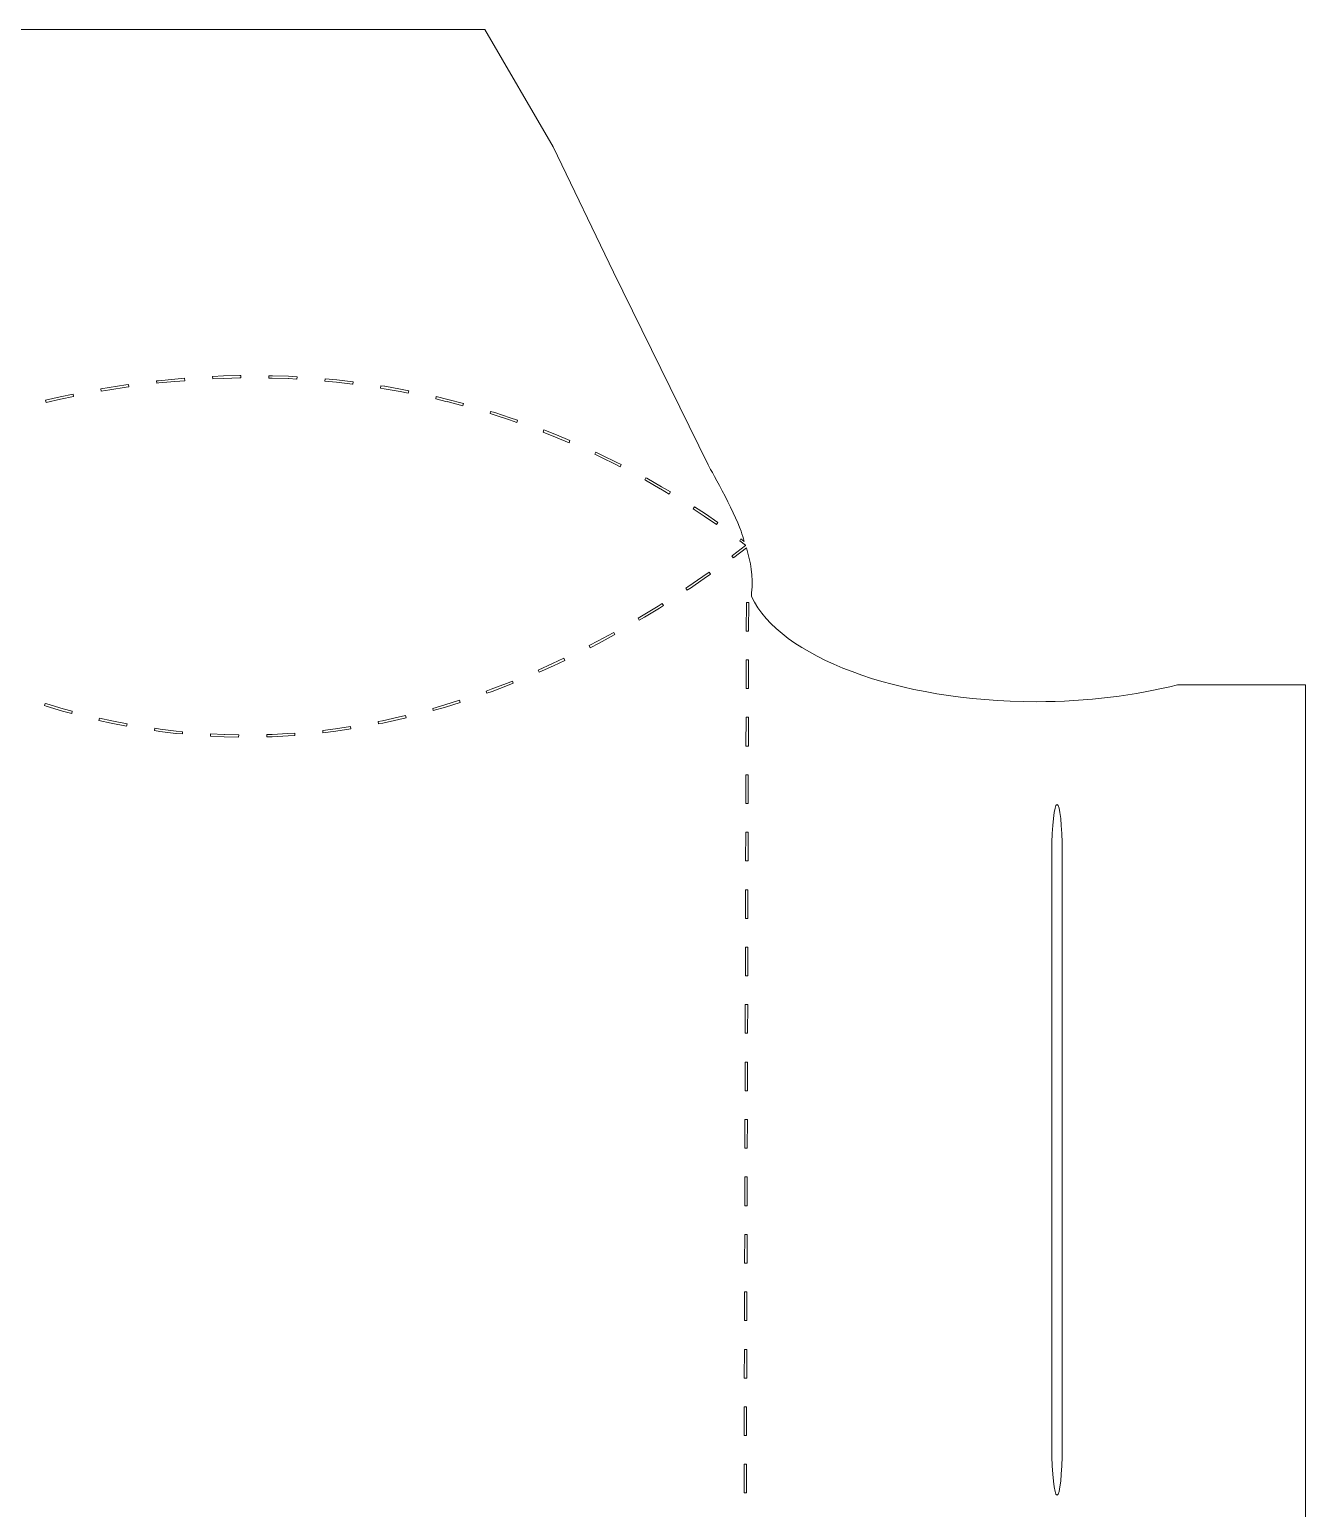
# Model space of a CAD drawing. Header units: centimetres. Extents: x -13.8 to 13.9, y -12.5 to 13.5.
# Drawn here: x -0.25 to 13.85, y -2.81 to 13.54 of the extents above; entities that cross this region are included whole.
import ezdxf

# ---------------------------------------------------------------- set-up
doc = ezdxf.new("R2010")
doc.units = ezdxf.units.CM
doc.header["$MEASUREMENT"] = 0
doc.layers.add('Layer 1', color=7, linetype='Continuous')

msp = doc.modelspace()

# ---------------------------------------------------------------- linework, layer by layer
at = {"layer": 'Layer 1', "color": 22, "lineweight": 18}
for points, knots in [([(-0.39191, 13.53923), (-0.39191, 13.53923), (-1.38576, 12.03771), (-1.38576, 12.03771), (-1.38576, 12.03771), (-1.38576, 12.03771), (-2.20679, 10.56266), (-2.20679, 10.56266), (-2.20679, 10.56266), (-2.20679, 10.30402), (-3.17457, 8.8097), (-3.41147, 8.19878), (-3.41147, 8.19878), (-3.44324, 8.14973), (-3.47562, 8.09861), (-3.5049, 8.04581), (-3.5049, 8.04581), (-3.5049, 8.04581), (-3.34615, 8.13676), (-3.34615, 8.13676), (-3.34615, 8.13676), (-3.34615, 8.13676), (-3.25355, 8.18885), (-3.25355, 8.18885), (-3.25355, 8.18885), (-3.25355, 8.18885), (-3.24115, 8.1657), (-3.24115, 8.1657), (-3.24115, 8.1657), (-3.24115, 8.1657), (-3.33375, 8.11444), (-3.33375, 8.11444), (-3.33375, 8.11444), (-3.33375, 8.11444), (-3.51152, 8.01191), (-3.51152, 8.01191), (-3.51152, 8.01191), (-3.51152, 8.01191), (-3.5173, 8.02266), (-3.5173, 8.02266), (-3.5173, 8.02266), (-3.56171, 7.93923), (-3.59771, 7.85179), (-3.61239, 7.76139), (-3.61239, 7.76139), (-3.61283, 7.67414), (-3.61239, 7.56708), (-3.61239, 7.56708), (-3.61239, 7.56708), (-4.0766, 6.9331), (-5.69982, 6.4641), (-7.63075, 6.4641), (-7.63075, 6.4641), (-8.04973, 6.4641), (-8.45418, 6.48677), (-8.83543, 6.52777), (-8.83543, 6.52777), (-8.83543, 6.52777), (-11.17617, 6.52777), (-11.17617, 6.52777), (-11.17617, 6.52777), (-11.17617, 6.52777), (-11.17617, 6.53107), (-11.17617, 6.53107), (-11.17617, 6.53107), (-11.17617, 6.53632), (-11.18067, 6.54017), (-11.18609, 6.54017), (-11.18609, 6.54017), (-11.18609, 6.54017), (-12.20473, 6.54017), (-12.20473, 6.54017), (-12.20473, 6.54017), (-12.20473, 6.54017), (-12.20473, 4.91794), (-12.20473, 4.91794), (-12.20473, 4.91794), (-12.27671, 4.95157), (-12.35813, 4.97086), (-12.44368, 4.97086), (-12.44368, 4.97086), (-12.44368, 4.97086), (-13.25314, 4.97086), (-13.25314, 4.97086), (-13.25314, 4.97086), (-13.55624, 4.97086), (-13.8005, 4.73442), (-13.8005, 4.44087), (-13.8005, 4.44087), (-13.8005, 4.44087), (-13.8005, -2.12328), (-13.8005, -2.12328), (-13.8005, -2.12328), (-13.8005, -2.41684), (-13.55624, -2.65327), (-13.25314, -2.65327), (-13.25314, -2.65327), (-13.25314, -2.65327), (-12.44368, -2.65327), (-12.44368, -2.65327), (-12.44368, -2.65327), (-12.35813, -2.65328), (-12.27671, -2.63399), (-12.20473, -2.60036), (-12.20473, -2.60036), (-12.20473, -2.60036), (-12.20473, -4.42268), (-12.20473, -4.42268), (-12.20473, -4.42268), (-12.20473, -4.42268), (-11.47051, -4.42268), (-11.47051, -4.42268), (-11.47051, -4.42268), (-11.47051, -4.42268), (-11.47051, -4.43839), (-11.47051, -4.43839), (-11.47051, -4.43839), (-11.47051, -4.43839), (-9.88963, -4.43839), (-9.88963, -4.43839), (-9.88963, -4.43839), (-9.2735, -4.30931), (-8.55492, -4.23499), (-7.78785, -4.23499), (-7.78785, -4.23499), (-5.49553, -4.23498), (-3.63554, -4.89652), (-3.63554, -5.71004), (-3.63554, -5.71004), (-3.63554, -5.71004), (-3.58676, -6.08128), (-3.58676, -6.08128), (-3.58676, -6.08128), (-3.58676, -6.08128), (-3.58014, -6.06971), (-3.58014, -6.06971), (-3.58014, -6.06971), (-3.58014, -6.06971), (-3.4032, -6.17637), (-3.4032, -6.17637), (-3.4032, -6.17637), (-3.4032, -6.17637), (-3.3106, -6.23094), (-3.3106, -6.23094), (-3.3106, -6.23094), (-3.3106, -6.23094), (-3.32383, -6.25326), (-3.32383, -6.25326), (-3.32383, -6.25326), (-3.32383, -6.25326), (-3.41643, -6.19869), (-3.41643, -6.19869), (-3.41643, -6.19869), (-3.41643, -6.19869), (-3.5851, -6.09699), (-3.5851, -6.09699), (-3.5851, -6.09699), (-3.5851, -6.09699), (-3.55451, -6.32933), (-3.55451, -6.32933), (-3.55451, -6.32933), (-3.52232, -6.449), (-3.46148, -6.5663), (-3.37509, -6.67908), (-3.37509, -6.67908), (-3.37509, -6.67908), (-2.81285, -7.85564), (-2.81285, -7.85564), (-2.81285, -7.85564), (-2.50634, -8.45855), (-2.20679, -9.04304), (-2.20679, -9.20254), (-2.20679, -9.20254), (-2.20679, -9.20254), (-1.38576, -10.83717), (-1.38576, -10.83717), (-1.38576, -10.83717), (-1.38576, -10.83717), (-0.39191, -12.50404), (-0.39191, -12.50404), (-0.39191, -12.50404), (-0.39191, -12.50404), (4.77904, -12.50404), (4.77904, -12.50404), (4.77904, -12.50404), (4.77904, -12.50404), (5.53558, -11.06537), (5.53558, -11.06537), (5.53558, -11.06537), (5.53558, -11.06537), (6.20117, -9.52913), (6.20117, -9.52913), (6.20117, -9.52913), (6.20117, -9.52913), (7.4381, -6.74191), (7.4381, -6.74191), (7.4381, -6.74191), (7.57359, -6.58098), (7.68726, -6.41743), (7.74237, -6.22432), (7.74237, -6.22432), (7.74237, -6.22432), (7.66713, -6.27559), (7.66713, -6.27559), (7.66713, -6.27559), (7.66713, -6.27559), (7.65307, -6.25409), (7.65307, -6.25409), (7.65307, -6.25409), (7.65307, -6.25409), (7.72335, -6.20613), (7.72335, -6.20613), (7.72335, -6.20613), (7.72335, -6.20613), (7.57618, -6.09038), (7.57618, -6.09038), (7.57618, -6.09038), (7.57618, -6.09038), (7.57039, -6.08707), (7.57039, -6.08707), (7.57039, -6.08707), (7.57039, -6.08707), (7.58693, -6.06557), (7.58693, -6.06557), (7.58693, -6.06557), (7.58693, -6.06557), (7.59189, -6.06971), (7.59189, -6.06971), (7.59189, -6.06971), (7.59189, -6.06971), (7.75064, -6.19456), (7.75064, -6.19456), (7.75064, -6.19456), (7.76115, -6.15242), (7.7693, -6.10921), (7.77379, -6.06392), (7.77379, -6.06392), (7.77379, -5.25025), (9.2172, -4.59052), (10.99509, -4.59052), (10.99509, -4.59052), (11.33374, -4.59052), (11.65927, -4.6139), (11.96578, -4.65832), (11.96578, -4.65832), (11.96578, -4.65832), (13.85176, -4.65832), (13.85176, -4.65832), (13.85176, -4.65832), (13.85176, -4.65832), (13.85176, 6.29791), (13.85176, 6.29791), (13.85176, 6.29791), (13.85176, 6.29791), (12.43872, 6.29791), (12.43872, 6.29791), (12.43872, 6.29791), (11.97536, 6.17965), (11.4426, 6.11105), (10.87438, 6.11105), (10.87438, 6.11105), (9.33216, 6.11105), (8.04244, 6.60907), (7.72749, 7.27191), (7.72749, 7.27191), (7.72749, 7.27191), (7.72749, 7.31242), (7.72749, 7.31242), (7.72749, 7.31242), (7.75154, 7.50055), (7.71839, 7.65754), (7.67209, 7.81017), (7.67209, 7.81017), (7.67209, 7.81017), (7.53236, 7.70599), (7.53236, 7.70599), (7.53236, 7.70599), (7.53236, 7.70599), (7.5274, 7.70186), (7.5274, 7.70186), (7.5274, 7.70186), (7.5274, 7.70186), (7.51169, 7.72418), (7.51169, 7.72418), (7.51169, 7.72418), (7.51169, 7.72418), (7.51747, 7.72666), (7.51747, 7.72666), (7.51747, 7.72666), (7.51747, 7.72666), (7.66382, 7.83663), (7.66382, 7.83663), (7.66382, 7.83663), (7.66341, 7.83795), (7.66341, 7.83944), (7.66299, 7.84076), (7.66299, 7.84076), (7.66299, 7.84076), (7.59768, 7.88872), (7.59768, 7.88872), (7.59768, 7.88872), (7.59768, 7.88872), (7.61173, 7.90939), (7.61173, 7.90939), (7.61173, 7.90939), (7.61173, 7.90939), (7.64894, 7.8821), (7.64894, 7.8821), (7.64894, 7.8821), (7.6368, 7.91945), (7.62481, 7.95683), (7.61256, 7.99455), (7.61256, 7.99455), (7.54265, 8.20988), (7.24876, 8.72794), (7.24876, 8.72794), (7.24876, 8.72794), (7.24876, 8.72794), (6.20117, 10.85784), (6.20117, 10.85784), (6.20117, 10.85784), (6.20117, 10.85784), (5.53558, 12.24359), (5.53558, 12.24359), (5.53558, 12.24359), (5.53558, 12.24359), (4.77904, 13.53923), (4.77904, 13.53923), (4.77904, 13.53923), (4.77904, 13.53923), (-0.39191, 13.53923), (-0.39191, 13.53923)], [0, 0, 0, 0, 0.01190476, 0.01190476, 0.01190476, 0.01190476, 0.02380952, 0.02380952, 0.02380952, 0.02380952, 0.03571429, 0.03571429, 0.03571429, 0.03571429, 0.04761905, 0.04761905, 0.04761905, 0.04761905, 0.05952381, 0.05952381, 0.05952381, 0.05952381, 0.07142857, 0.07142857, 0.07142857, 0.07142857, 0.08333333, 0.08333333, 0.08333333, 0.08333333, 0.0952381, 0.0952381, 0.0952381, 0.0952381, 0.10714286, 0.10714286, 0.10714286, 0.10714286, 0.11904762, 0.11904762, 0.11904762, 0.11904762, 0.13095238, 0.13095238, 0.13095238, 0.13095238, 0.14285714, 0.14285714, 0.14285714, 0.14285714, 0.1547619, 0.1547619, 0.1547619, 0.1547619, 0.16666667, 0.16666667, 0.16666667, 0.16666667, 0.17857143, 0.17857143, 0.17857143, 0.17857143, 0.19047619, 0.19047619, 0.19047619, 0.19047619, 0.20238095, 0.20238095, 0.20238095, 0.20238095, 0.21428571, 0.21428571, 0.21428571, 0.21428571, 0.22619048, 0.22619048, 0.22619048, 0.22619048, 0.23809524, 0.23809524, 0.23809524, 0.23809524, 0.25, 0.25, 0.25, 0.25, 0.26190476, 0.26190476, 0.26190476, 0.26190476, 0.27380952, 0.27380952, 0.27380952, 0.27380952, 0.28571429, 0.28571429, 0.28571429, 0.28571429, 0.29761905, 0.29761905, 0.29761905, 0.29761905, 0.30952381, 0.30952381, 0.30952381, 0.30952381, 0.32142857, 0.32142857, 0.32142857, 0.32142857, 0.33333333, 0.33333333, 0.33333333, 0.33333333, 0.3452381, 0.3452381, 0.3452381, 0.3452381, 0.35714286, 0.35714286, 0.35714286, 0.35714286, 0.36904762, 0.36904762, 0.36904762, 0.36904762, 0.38095238, 0.38095238, 0.38095238, 0.38095238, 0.39285714, 0.39285714, 0.39285714, 0.39285714, 0.4047619, 0.4047619, 0.4047619, 0.4047619, 0.41666667, 0.41666667, 0.41666667, 0.41666667, 0.42857143, 0.42857143, 0.42857143, 0.42857143, 0.44047619, 0.44047619, 0.44047619, 0.44047619, 0.45238095, 0.45238095, 0.45238095, 0.45238095, 0.46428571, 0.46428571, 0.46428571, 0.46428571, 0.47619048, 0.47619048, 0.47619048, 0.47619048, 0.48809524, 0.48809524, 0.48809524, 0.48809524, 0.5, 0.5, 0.5, 0.5, 0.51190476, 0.51190476, 0.51190476, 0.51190476, 0.52380952, 0.52380952, 0.52380952, 0.52380952, 0.53571429, 0.53571429, 0.53571429, 0.53571429, 0.54761905, 0.54761905, 0.54761905, 0.54761905, 0.55952381, 0.55952381, 0.55952381, 0.55952381, 0.57142857, 0.57142857, 0.57142857, 0.57142857, 0.58333333, 0.58333333, 0.58333333, 0.58333333, 0.5952381, 0.5952381, 0.5952381, 0.5952381, 0.60714286, 0.60714286, 0.60714286, 0.60714286, 0.61904762, 0.61904762, 0.61904762, 0.61904762, 0.63095238, 0.63095238, 0.63095238, 0.63095238, 0.64285714, 0.64285714, 0.64285714, 0.64285714, 0.6547619, 0.6547619, 0.6547619, 0.6547619, 0.66666667, 0.66666667, 0.66666667, 0.66666667, 0.67857143, 0.67857143, 0.67857143, 0.67857143, 0.69047619, 0.69047619, 0.69047619, 0.69047619, 0.70238095, 0.70238095, 0.70238095, 0.70238095, 0.71428571, 0.71428571, 0.71428571, 0.71428571, 0.72619048, 0.72619048, 0.72619048, 0.72619048, 0.73809524, 0.73809524, 0.73809524, 0.73809524, 0.75, 0.75, 0.75, 0.75, 0.76190476, 0.76190476, 0.76190476, 0.76190476, 0.77380952, 0.77380952, 0.77380952, 0.77380952, 0.78571429, 0.78571429, 0.78571429, 0.78571429, 0.79761905, 0.79761905, 0.79761905, 0.79761905, 0.80952381, 0.80952381, 0.80952381, 0.80952381, 0.82142857, 0.82142857, 0.82142857, 0.82142857, 0.83333333, 0.83333333, 0.83333333, 0.83333333, 0.8452381, 0.8452381, 0.8452381, 0.8452381, 0.85714286, 0.85714286, 0.85714286, 0.85714286, 0.86904762, 0.86904762, 0.86904762, 0.86904762, 0.88095238, 0.88095238, 0.88095238, 0.88095238, 0.89285714, 0.89285714, 0.89285714, 0.89285714, 0.9047619, 0.9047619, 0.9047619, 0.9047619, 0.91666667, 0.91666667, 0.91666667, 0.91666667, 0.92857143, 0.92857143, 0.92857143, 0.92857143, 0.94047619, 0.94047619, 0.94047619, 0.94047619, 0.95238095, 0.95238095, 0.95238095, 0.95238095, 0.96428571, 0.96428571, 0.96428571, 0.96428571, 0.97619048, 0.97619048, 0.97619048, 0.97619048, 1, 1, 1, 1]), ([(1.46017, 9.6854), (1.46017, 9.6854), (1.46265, 9.65895), (1.46265, 9.65895), (1.46265, 9.65895), (1.46265, 9.65895), (1.35516, 9.65068), (1.35516, 9.65068), (1.35516, 9.65068), (1.35516, 9.65068), (1.17574, 9.63331), (1.17574, 9.63331), (1.17574, 9.63331), (1.17574, 9.63331), (1.17492, 9.63331), (1.17492, 9.63331), (1.17492, 9.63331), (1.17492, 9.63331), (1.15342, 9.63083), (1.15342, 9.63083), (1.15342, 9.63083), (1.15342, 9.63083), (1.15011, 9.65646), (1.15011, 9.65646), (1.15011, 9.65646), (1.15011, 9.65646), (1.17161, 9.65895), (1.17161, 9.65895), (1.17161, 9.65895), (1.17161, 9.65895), (1.35268, 9.67714), (1.35268, 9.67714), (1.35268, 9.67714), (1.35268, 9.67714), (1.46017, 9.6854), (1.46017, 9.6854)], [0, 0, 0, 0, 0.1, 0.1, 0.1, 0.1, 0.2, 0.2, 0.2, 0.2, 0.3, 0.3, 0.3, 0.3, 0.4, 0.4, 0.4, 0.4, 0.5, 0.5, 0.5, 0.5, 0.6, 0.6, 0.6, 0.6, 0.7, 0.7, 0.7, 0.7, 0.8, 0.8, 0.8, 0.8, 1, 1, 1, 1]), ([(2.07202, 9.71517), (2.07202, 9.71517), (2.07285, 9.71517), (2.07285, 9.71517), (2.07285, 9.71517), (2.07285, 9.71517), (2.08194, 9.71517), (2.08194, 9.71517), (2.08194, 9.71517), (2.08194, 9.71517), (2.08194, 9.68871), (2.08194, 9.68871), (2.08194, 9.68871), (2.08194, 9.68871), (2.07367, 9.68871), (2.07367, 9.68871), (2.07367, 9.68871), (2.07367, 9.68871), (1.89425, 9.68458), (1.89425, 9.68458), (1.89425, 9.68458), (1.89425, 9.68458), (1.77188, 9.67879), (1.77188, 9.67879), (1.77188, 9.67879), (1.77188, 9.67879), (1.77023, 9.70525), (1.77023, 9.70525), (1.77023, 9.70525), (1.77023, 9.70525), (1.89342, 9.71104), (1.89342, 9.71104), (1.89342, 9.71104), (1.89342, 9.71104), (2.07202, 9.71517), (2.07202, 9.71517)], [0, 0, 0, 0, 0.1, 0.1, 0.1, 0.1, 0.2, 0.2, 0.2, 0.2, 0.3, 0.3, 0.3, 0.3, 0.4, 0.4, 0.4, 0.4, 0.5, 0.5, 0.5, 0.5, 0.6, 0.6, 0.6, 0.6, 0.7, 0.7, 0.7, 0.7, 0.8, 0.8, 0.8, 0.8, 1, 1, 1, 1]), ([(2.39283, 9.71352), (2.39283, 9.71352), (2.43086, 9.71352), (2.43086, 9.71352), (2.43086, 9.71352), (2.43086, 9.71352), (2.43169, 9.71352), (2.43169, 9.71352), (2.43169, 9.71352), (2.43169, 9.71352), (2.60945, 9.7069), (2.60945, 9.7069), (2.60945, 9.7069), (2.60945, 9.7069), (2.70454, 9.70194), (2.70454, 9.70194), (2.70454, 9.70194), (2.70454, 9.70194), (2.70288, 9.67631), (2.70288, 9.67631), (2.70288, 9.67631), (2.70288, 9.67631), (2.60863, 9.68127), (2.60863, 9.68127), (2.60863, 9.68127), (2.60863, 9.68127), (2.6078, 9.68127), (2.6078, 9.68127), (2.6078, 9.68127), (2.6078, 9.68127), (2.43086, 9.68706), (2.43086, 9.68706), (2.43086, 9.68706), (2.43086, 9.68706), (2.43003, 9.68706), (2.43003, 9.68706), (2.43003, 9.68706), (2.43003, 9.68706), (2.392, 9.68706), (2.392, 9.68706), (2.392, 9.68706), (2.392, 9.68706), (2.39283, 9.71352), (2.39283, 9.71352)], [0, 0, 0, 0, 0.08333333, 0.08333333, 0.08333333, 0.08333333, 0.16666667, 0.16666667, 0.16666667, 0.16666667, 0.25, 0.25, 0.25, 0.25, 0.33333333, 0.33333333, 0.33333333, 0.33333333, 0.41666667, 0.41666667, 0.41666667, 0.41666667, 0.5, 0.5, 0.5, 0.5, 0.58333333, 0.58333333, 0.58333333, 0.58333333, 0.66666667, 0.66666667, 0.66666667, 0.66666667, 0.75, 0.75, 0.75, 0.75, 0.83333333, 0.83333333, 0.83333333, 0.83333333, 1, 1, 1, 1]), ([(3.0146, 9.67962), (3.0146, 9.67962), (3.14358, 9.66804), (3.14358, 9.66804), (3.14358, 9.66804), (3.14358, 9.66804), (3.32052, 9.64737), (3.32052, 9.64737), (3.32052, 9.64737), (3.32052, 9.64737), (3.32465, 9.64737), (3.32465, 9.64737), (3.32465, 9.64737), (3.32465, 9.64737), (3.32052, 9.62091), (3.32052, 9.62091), (3.32052, 9.62091), (3.32052, 9.62091), (3.31721, 9.62174), (3.31721, 9.62174), (3.31721, 9.62174), (3.31721, 9.62174), (3.1411, 9.64158), (3.1411, 9.64158), (3.1411, 9.64158), (3.1411, 9.64158), (3.14027, 9.64158), (3.14027, 9.64158), (3.14027, 9.64158), (3.14027, 9.64158), (3.01212, 9.65316), (3.01212, 9.65316), (3.01212, 9.65316), (3.01212, 9.65316), (3.0146, 9.67962), (3.0146, 9.67962)], [0, 0, 0, 0, 0.1, 0.1, 0.1, 0.1, 0.2, 0.2, 0.2, 0.2, 0.3, 0.3, 0.3, 0.3, 0.4, 0.4, 0.4, 0.4, 0.5, 0.5, 0.5, 0.5, 0.6, 0.6, 0.6, 0.6, 0.7, 0.7, 0.7, 0.7, 0.8, 0.8, 0.8, 0.8, 1, 1, 1, 1]), ([(0.2282, 9.51012), (0.2282, 9.51012), (0.23316, 9.48449), (0.23316, 9.48449), (0.23316, 9.48449), (0.23316, 9.48449), (0.09095, 9.45472), (0.09095, 9.45472), (0.09095, 9.45472), (0.09095, 9.45472), (-0.07028, 9.41834), (-0.07028, 9.41834), (-0.07028, 9.41834), (-0.07028, 9.41834), (-0.07607, 9.44314), (-0.07607, 9.44314), (-0.07607, 9.44314), (-0.07607, 9.44314), (0.08516, 9.47952), (0.08516, 9.47952), (0.08516, 9.47952), (0.08516, 9.47952), (0.2282, 9.51012), (0.2282, 9.51012)], [0, 0, 0, 0, 0.14285714, 0.14285714, 0.14285714, 0.14285714, 0.28571429, 0.28571429, 0.28571429, 0.28571429, 0.42857143, 0.42857143, 0.42857143, 0.42857143, 0.57142857, 0.57142857, 0.57142857, 0.57142857, 0.71428571, 0.71428571, 0.71428571, 0.71428571, 1, 1, 1, 1]), ([(0.84088, 9.61678), (0.84088, 9.61678), (0.84501, 9.59115), (0.84501, 9.59115), (0.84501, 9.59115), (0.84501, 9.59115), (0.81442, 9.58701), (0.81442, 9.58701), (0.81442, 9.58701), (0.81442, 9.58701), (0.63335, 9.5589), (0.63335, 9.5589), (0.63335, 9.5589), (0.63335, 9.5589), (0.53826, 9.54236), (0.53826, 9.54236), (0.53826, 9.54236), (0.53826, 9.54236), (0.53413, 9.56799), (0.53413, 9.56799), (0.53413, 9.56799), (0.53413, 9.56799), (0.62921, 9.58453), (0.62921, 9.58453), (0.62921, 9.58453), (0.62921, 9.58453), (0.81029, 9.61264), (0.81029, 9.61264), (0.81029, 9.61264), (0.81029, 9.61264), (0.84088, 9.61678), (0.84088, 9.61678)], [0, 0, 0, 0, 0.11111111, 0.11111111, 0.11111111, 0.11111111, 0.22222222, 0.22222222, 0.22222222, 0.22222222, 0.33333333, 0.33333333, 0.33333333, 0.33333333, 0.44444444, 0.44444444, 0.44444444, 0.44444444, 0.55555556, 0.55555556, 0.55555556, 0.55555556, 0.66666667, 0.66666667, 0.66666667, 0.66666667, 0.77777778, 0.77777778, 0.77777778, 0.77777778, 1, 1, 1, 1]), ([(3.63223, 9.60272), (3.63223, 9.60272), (3.67275, 9.59693), (3.67275, 9.59693), (3.67275, 9.59693), (3.67275, 9.59693), (3.67357, 9.59693), (3.67357, 9.59693), (3.67357, 9.59693), (3.67357, 9.59693), (3.84803, 9.56551), (3.84803, 9.56551), (3.84803, 9.56551), (3.84803, 9.56551), (3.93898, 9.54815), (3.93898, 9.54815), (3.93898, 9.54815), (3.93898, 9.54815), (3.93402, 9.52252), (3.93402, 9.52252), (3.93402, 9.52252), (3.93402, 9.52252), (3.84473, 9.53988), (3.84473, 9.53988), (3.84473, 9.53988), (3.84473, 9.53988), (3.8439, 9.53988), (3.8439, 9.53988), (3.8439, 9.53988), (3.8439, 9.53988), (3.66944, 9.57048), (3.66944, 9.57048), (3.66944, 9.57048), (3.66944, 9.57048), (3.66861, 9.57048), (3.66861, 9.57048), (3.66861, 9.57048), (3.66861, 9.57048), (3.62893, 9.57792), (3.62893, 9.57792), (3.62893, 9.57792), (3.62893, 9.57792), (3.63223, 9.60272), (3.63223, 9.60272)], [0, 0, 0, 0, 0.08333333, 0.08333333, 0.08333333, 0.08333333, 0.16666667, 0.16666667, 0.16666667, 0.16666667, 0.25, 0.25, 0.25, 0.25, 0.33333333, 0.33333333, 0.33333333, 0.33333333, 0.41666667, 0.41666667, 0.41666667, 0.41666667, 0.5, 0.5, 0.5, 0.5, 0.58333333, 0.58333333, 0.58333333, 0.58333333, 0.66666667, 0.66666667, 0.66666667, 0.66666667, 0.75, 0.75, 0.75, 0.75, 0.83333333, 0.83333333, 0.83333333, 0.83333333, 1, 1, 1, 1]), ([(4.24326, 9.48283), (4.24326, 9.48283), (4.37224, 9.45224), (4.37224, 9.45224), (4.37224, 9.45224), (4.37224, 9.45224), (4.54505, 9.40759), (4.54505, 9.40759), (4.54505, 9.40759), (4.54505, 9.40759), (4.54587, 9.40759), (4.54587, 9.40759), (4.54587, 9.40759), (4.54587, 9.40759), (4.54257, 9.39436), (4.54257, 9.39436), (4.54257, 9.39436), (4.54257, 9.39436), (4.53843, 9.38196), (4.53843, 9.38196), (4.53843, 9.38196), (4.53843, 9.38196), (4.36563, 9.42743), (4.36563, 9.42743), (4.36563, 9.42743), (4.36563, 9.42743), (4.36563, 9.42661), (4.36563, 9.42661), (4.36563, 9.42661), (4.36563, 9.42661), (4.23747, 9.4572), (4.23747, 9.4572), (4.23747, 9.4572), (4.23747, 9.4572), (4.24326, 9.48283), (4.24326, 9.48283)], [0, 0, 0, 0, 0.1, 0.1, 0.1, 0.1, 0.2, 0.2, 0.2, 0.2, 0.3, 0.3, 0.3, 0.3, 0.4, 0.4, 0.4, 0.4, 0.5, 0.5, 0.5, 0.5, 0.6, 0.6, 0.6, 0.6, 0.7, 0.7, 0.7, 0.7, 0.8, 0.8, 0.8, 0.8, 1, 1, 1, 1]), ([(4.84436, 9.31995), (4.84436, 9.31995), (4.88983, 9.30589), (4.88983, 9.30589), (4.88983, 9.30589), (4.88983, 9.30589), (5.06098, 9.24967), (5.06098, 9.24967), (5.06098, 9.24967), (5.06098, 9.24967), (5.14036, 9.22238), (5.14036, 9.22238), (5.14036, 9.22238), (5.14036, 9.22238), (5.13292, 9.19758), (5.13292, 9.19758), (5.13292, 9.19758), (5.13292, 9.19758), (5.05271, 9.22569), (5.05271, 9.22569), (5.05271, 9.22569), (5.05271, 9.22569), (4.88322, 9.28109), (4.88322, 9.28109), (4.88322, 9.28109), (4.88322, 9.28109), (4.88239, 9.28109), (4.88239, 9.28109), (4.88239, 9.28109), (4.88239, 9.28109), (4.83774, 9.29514), (4.83774, 9.29514), (4.83774, 9.29514), (4.83774, 9.29514), (4.84436, 9.31995), (4.84436, 9.31995)], [0, 0, 0, 0, 0.1, 0.1, 0.1, 0.1, 0.2, 0.2, 0.2, 0.2, 0.3, 0.3, 0.3, 0.3, 0.4, 0.4, 0.4, 0.4, 0.5, 0.5, 0.5, 0.5, 0.6, 0.6, 0.6, 0.6, 0.7, 0.7, 0.7, 0.7, 0.8, 0.8, 0.8, 0.8, 1, 1, 1, 1]), ([(5.43305, 9.1149), (5.43305, 9.1149), (5.57113, 9.06033), (5.57113, 9.06033), (5.57113, 9.06033), (5.57113, 9.06033), (5.57113, 9.0595), (5.57113, 9.0595), (5.57113, 9.0595), (5.57113, 9.0595), (5.72161, 8.99666), (5.72161, 8.99666), (5.72161, 8.99666), (5.72161, 8.99666), (5.71252, 8.97268), (5.71252, 8.97268), (5.71252, 8.97268), (5.71252, 8.97268), (5.56204, 9.03552), (5.56204, 9.03552), (5.56204, 9.03552), (5.56204, 9.03552), (5.42396, 9.09009), (5.42396, 9.09009), (5.42396, 9.09009), (5.42396, 9.09009), (5.43305, 9.1149), (5.43305, 9.1149)], [0, 0, 0, 0, 0.125, 0.125, 0.125, 0.125, 0.25, 0.25, 0.25, 0.25, 0.375, 0.375, 0.375, 0.375, 0.5, 0.5, 0.5, 0.5, 0.625, 0.625, 0.625, 0.625, 0.75, 0.75, 0.75, 0.75, 1, 1, 1, 1]), ([(6.00604, 8.86933), (6.00604, 8.86933), (6.07467, 8.83708), (6.07467, 8.83708), (6.07467, 8.83708), (6.07467, 8.83708), (6.24086, 8.75523), (6.24086, 8.75523), (6.24086, 8.75523), (6.24086, 8.75523), (6.28633, 8.73125), (6.28633, 8.73125), (6.28633, 8.73125), (6.28633, 8.73125), (6.27476, 8.70727), (6.27476, 8.70727), (6.27476, 8.70727), (6.27476, 8.70727), (6.22928, 8.73208), (6.22928, 8.73208), (6.22928, 8.73208), (6.22928, 8.73208), (6.22928, 8.73125), (6.22928, 8.73125), (6.22928, 8.73125), (6.22928, 8.73125), (6.06392, 8.81393), (6.06392, 8.81393), (6.06392, 8.81393), (6.06392, 8.81393), (6.06309, 8.81393), (6.06309, 8.81393), (6.06309, 8.81393), (6.06309, 8.81393), (5.99529, 8.84535), (5.99529, 8.84535), (5.99529, 8.84535), (5.99529, 8.84535), (6.00604, 8.86933), (6.00604, 8.86933)], [0, 0, 0, 0, 0.09090909, 0.09090909, 0.09090909, 0.09090909, 0.18181818, 0.18181818, 0.18181818, 0.18181818, 0.27272727, 0.27272727, 0.27272727, 0.27272727, 0.36363636, 0.36363636, 0.36363636, 0.36363636, 0.45454545, 0.45454545, 0.45454545, 0.45454545, 0.54545455, 0.54545455, 0.54545455, 0.54545455, 0.63636364, 0.63636364, 0.63636364, 0.63636364, 0.72727273, 0.72727273, 0.72727273, 0.72727273, 0.81818182, 0.81818182, 0.81818182, 0.81818182, 1, 1, 1, 1]), ([(6.56167, 8.5849), (6.56167, 8.5849), (6.57076, 8.57994), (6.57076, 8.57994), (6.57076, 8.57994), (6.57076, 8.57994), (6.73365, 8.48734), (6.73365, 8.48734), (6.73365, 8.48734), (6.73365, 8.48734), (6.73447, 8.48734), (6.73447, 8.48734), (6.73447, 8.48734), (6.73447, 8.48734), (6.83204, 8.42863), (6.83204, 8.42863), (6.83204, 8.42863), (6.83204, 8.42863), (6.81964, 8.40631), (6.81964, 8.40631), (6.81964, 8.40631), (6.81964, 8.40631), (6.72124, 8.46419), (6.72124, 8.46419), (6.72124, 8.46419), (6.72124, 8.46419), (6.72042, 8.46419), (6.72042, 8.46419), (6.72042, 8.46419), (6.72042, 8.46419), (6.55753, 8.55762), (6.55753, 8.55762), (6.55753, 8.55762), (6.55753, 8.55762), (6.54926, 8.56175), (6.54926, 8.56175), (6.54926, 8.56175), (6.54926, 8.56175), (6.56167, 8.5849), (6.56167, 8.5849)], [0, 0, 0, 0, 0.09090909, 0.09090909, 0.09090909, 0.09090909, 0.18181818, 0.18181818, 0.18181818, 0.18181818, 0.27272727, 0.27272727, 0.27272727, 0.27272727, 0.36363636, 0.36363636, 0.36363636, 0.36363636, 0.45454545, 0.45454545, 0.45454545, 0.45454545, 0.54545455, 0.54545455, 0.54545455, 0.54545455, 0.63636364, 0.63636364, 0.63636364, 0.63636364, 0.72727273, 0.72727273, 0.72727273, 0.72727273, 0.81818182, 0.81818182, 0.81818182, 0.81818182, 1, 1, 1, 1]), ([(7.09827, 8.2641), (7.09827, 8.2641), (7.21899, 8.18555), (7.21899, 8.18555), (7.21899, 8.18555), (7.21899, 8.18555), (7.3579, 8.09129), (7.3579, 8.09129), (7.3579, 8.09129), (7.3579, 8.09129), (7.34301, 8.06896), (7.34301, 8.06896), (7.34301, 8.06896), (7.34301, 8.06896), (7.20493, 8.16322), (7.20493, 8.16322), (7.20493, 8.16322), (7.20493, 8.16322), (7.20411, 8.16322), (7.20411, 8.16322), (7.20411, 8.16322), (7.20411, 8.16322), (7.08339, 8.24177), (7.08339, 8.24177), (7.08339, 8.24177), (7.08339, 8.24177), (7.09827, 8.2641), (7.09827, 8.2641)], [0, 0, 0, 0, 0.125, 0.125, 0.125, 0.125, 0.25, 0.25, 0.25, 0.25, 0.375, 0.375, 0.375, 0.375, 0.5, 0.5, 0.5, 0.5, 0.625, 0.625, 0.625, 0.625, 0.75, 0.75, 0.75, 0.75, 1, 1, 1, 1]), ([(7.25868, 7.54145), (7.25868, 7.54145), (7.27356, 7.51995), (7.27356, 7.51995), (7.27356, 7.51995), (7.27356, 7.51995), (7.20576, 7.472), (7.20576, 7.472), (7.20576, 7.472), (7.20576, 7.472), (7.04122, 7.35955), (7.04122, 7.35955), (7.04122, 7.35955), (7.04122, 7.35955), (7.0404, 7.35955), (7.0404, 7.35955), (7.0404, 7.35955), (7.0404, 7.35955), (7.01642, 7.34301), (7.01642, 7.34301), (7.01642, 7.34301), (7.01642, 7.34301), (7.00236, 7.36451), (7.00236, 7.36451), (7.00236, 7.36451), (7.00236, 7.36451), (7.02634, 7.38188), (7.02634, 7.38188), (7.02634, 7.38188), (7.02634, 7.38188), (7.19088, 7.4935), (7.19088, 7.4935), (7.19088, 7.4935), (7.19088, 7.4935), (7.25868, 7.54145), (7.25868, 7.54145)], [0, 0, 0, 0, 0.1, 0.1, 0.1, 0.1, 0.2, 0.2, 0.2, 0.2, 0.3, 0.3, 0.3, 0.3, 0.4, 0.4, 0.4, 0.4, 0.5, 0.5, 0.5, 0.5, 0.6, 0.6, 0.6, 0.6, 0.7, 0.7, 0.7, 0.7, 0.8, 0.8, 0.8, 0.8, 1, 1, 1, 1]), ([(6.74109, 7.19584), (6.74109, 7.19584), (6.75432, 7.17352), (6.75432, 7.17352), (6.75432, 7.17352), (6.75432, 7.17352), (6.71132, 7.1454), (6.71132, 7.1454), (6.71132, 7.1454), (6.71132, 7.1454), (6.54596, 7.04453), (6.54596, 7.04453), (6.54596, 7.04453), (6.54596, 7.04453), (6.54513, 7.04453), (6.54513, 7.04453), (6.54513, 7.04453), (6.54513, 7.04453), (6.48808, 7.01063), (6.48808, 7.01063), (6.48808, 7.01063), (6.48808, 7.01063), (6.47485, 7.03296), (6.47485, 7.03296), (6.47485, 7.03296), (6.47485, 7.03296), (6.5319, 7.06603), (6.5319, 7.06603), (6.5319, 7.06603), (6.5319, 7.06603), (6.69727, 7.16855), (6.69727, 7.16855), (6.69727, 7.16855), (6.69727, 7.16855), (6.69809, 7.16855), (6.69809, 7.16855), (6.69809, 7.16855), (6.69809, 7.16855), (6.74109, 7.19584), (6.74109, 7.19584)], [0, 0, 0, 0, 0.09090909, 0.09090909, 0.09090909, 0.09090909, 0.18181818, 0.18181818, 0.18181818, 0.18181818, 0.27272727, 0.27272727, 0.27272727, 0.27272727, 0.36363636, 0.36363636, 0.36363636, 0.36363636, 0.45454545, 0.45454545, 0.45454545, 0.45454545, 0.54545455, 0.54545455, 0.54545455, 0.54545455, 0.63636364, 0.63636364, 0.63636364, 0.63636364, 0.72727273, 0.72727273, 0.72727273, 0.72727273, 0.81818182, 0.81818182, 0.81818182, 0.81818182, 1, 1, 1, 1]), ([(7.67126, 7.20824), (7.67126, 7.20824), (7.69772, 7.20824), (7.69772, 7.20824), (7.69772, 7.20824), (7.69772, 7.20824), (7.69689, 6.89074), (7.69689, 6.89074), (7.69689, 6.89074), (7.69689, 6.89074), (7.67044, 6.89074), (7.67044, 6.89074), (7.67044, 6.89074), (7.67044, 6.89074), (7.67126, 7.20824), (7.67126, 7.20824)], [0, 0, 0, 0, 0.2, 0.2, 0.2, 0.2, 0.4, 0.4, 0.4, 0.4, 0.6, 0.6, 0.6, 0.6, 1, 1, 1, 1]), ([(6.20613, 6.87751), (6.20613, 6.87751), (6.21854, 6.85519), (6.21854, 6.85519), (6.21854, 6.85519), (6.21854, 6.85519), (6.21192, 6.85105), (6.21192, 6.85105), (6.21192, 6.85105), (6.21192, 6.85105), (6.0449, 6.75928), (6.0449, 6.75928), (6.0449, 6.75928), (6.0449, 6.75928), (5.94403, 6.70719), (5.94403, 6.70719), (5.94403, 6.70719), (5.94403, 6.70719), (5.93245, 6.73034), (5.93245, 6.73034), (5.93245, 6.73034), (5.93245, 6.73034), (6.0325, 6.78326), (6.0325, 6.78326), (6.0325, 6.78326), (6.0325, 6.78326), (6.19952, 6.87338), (6.19952, 6.87338), (6.19952, 6.87338), (6.19952, 6.87338), (6.20613, 6.87751), (6.20613, 6.87751)], [0, 0, 0, 0, 0.11111111, 0.11111111, 0.11111111, 0.11111111, 0.22222222, 0.22222222, 0.22222222, 0.22222222, 0.33333333, 0.33333333, 0.33333333, 0.33333333, 0.44444444, 0.44444444, 0.44444444, 0.44444444, 0.55555556, 0.55555556, 0.55555556, 0.55555556, 0.66666667, 0.66666667, 0.66666667, 0.66666667, 0.77777778, 0.77777778, 0.77777778, 0.77777778, 1, 1, 1, 1]), ([(5.65382, 6.59061), (5.65382, 6.59061), (5.66456, 6.56745), (5.66456, 6.56745), (5.66456, 6.56745), (5.66456, 6.56745), (5.54054, 6.50792), (5.54054, 6.50792), (5.54054, 6.50792), (5.54054, 6.50792), (5.53971, 6.5071), (5.53971, 6.5071), (5.53971, 6.5071), (5.53971, 6.5071), (5.38179, 6.43599), (5.38179, 6.43599), (5.38179, 6.43599), (5.38179, 6.43599), (5.37104, 6.45997), (5.37104, 6.45997), (5.37104, 6.45997), (5.37104, 6.45997), (5.52814, 6.5319), (5.52814, 6.5319), (5.52814, 6.5319), (5.52814, 6.5319), (5.52896, 6.5319), (5.52896, 6.5319), (5.52896, 6.5319), (5.52896, 6.5319), (5.65382, 6.59061), (5.65382, 6.59061)], [0, 0, 0, 0, 0.11111111, 0.11111111, 0.11111111, 0.11111111, 0.22222222, 0.22222222, 0.22222222, 0.22222222, 0.33333333, 0.33333333, 0.33333333, 0.33333333, 0.44444444, 0.44444444, 0.44444444, 0.44444444, 0.55555556, 0.55555556, 0.55555556, 0.55555556, 0.66666667, 0.66666667, 0.66666667, 0.66666667, 0.77777778, 0.77777778, 0.77777778, 0.77777778, 1, 1, 1, 1]), ([(7.66961, 6.57324), (7.66961, 6.57324), (7.69607, 6.57324), (7.69607, 6.57324), (7.69607, 6.57324), (7.69607, 6.57324), (7.69524, 6.25574), (7.69524, 6.25574), (7.69524, 6.25574), (7.69524, 6.25574), (7.66878, 6.25574), (7.66878, 6.25574), (7.66878, 6.25574), (7.66878, 6.25574), (7.66961, 6.57324), (7.66961, 6.57324)], [0, 0, 0, 0, 0.2, 0.2, 0.2, 0.2, 0.4, 0.4, 0.4, 0.4, 0.6, 0.6, 0.6, 0.6, 1, 1, 1, 1]), ([(5.08496, 6.33925), (5.08496, 6.33925), (5.09488, 6.31527), (5.09488, 6.31527), (5.09488, 6.31527), (5.09488, 6.31527), (5.03039, 6.28882), (5.03039, 6.28882), (5.03039, 6.28882), (5.03039, 6.28882), (4.86007, 6.2235), (4.86007, 6.2235), (4.86007, 6.2235), (4.86007, 6.2235), (4.80384, 6.20365), (4.80384, 6.20365), (4.80384, 6.20365), (4.80384, 6.20365), (4.79475, 6.22763), (4.79475, 6.22763), (4.79475, 6.22763), (4.79475, 6.22763), (4.85097, 6.2483), (4.85097, 6.2483), (4.85097, 6.2483), (4.85097, 6.2483), (5.0213, 6.31279), (5.0213, 6.31279), (5.0213, 6.31279), (5.0213, 6.31279), (5.08496, 6.33925), (5.08496, 6.33925)], [0, 0, 0, 0, 0.11111111, 0.11111111, 0.11111111, 0.11111111, 0.22222222, 0.22222222, 0.22222222, 0.22222222, 0.33333333, 0.33333333, 0.33333333, 0.33333333, 0.44444444, 0.44444444, 0.44444444, 0.44444444, 0.55555556, 0.55555556, 0.55555556, 0.55555556, 0.66666667, 0.66666667, 0.66666667, 0.66666667, 0.77777778, 0.77777778, 0.77777778, 0.77777778, 1, 1, 1, 1]), ([(-0.07855, 6.09203), (-0.07855, 6.09203), (-0.05953, 6.08624), (-0.05953, 6.08624), (-0.05953, 6.08624), (-0.05953, 6.08624), (0.11989, 6.0325), (0.11989, 6.0325), (0.11989, 6.0325), (0.11989, 6.0325), (0.21993, 6.00521), (0.21993, 6.00521), (0.21993, 6.00521), (0.21993, 6.00521), (0.21332, 5.98041), (0.21332, 5.98041), (0.21332, 5.98041), (0.21332, 5.98041), (0.11327, 6.00687), (0.11327, 6.00687), (0.11327, 6.00687), (0.11327, 6.00687), (-0.06697, 6.06061), (-0.06697, 6.06061), (-0.06697, 6.06061), (-0.06697, 6.06061), (-0.08599, 6.06723), (-0.08599, 6.06723), (-0.08599, 6.06723), (-0.08599, 6.06723), (-0.07855, 6.09203), (-0.07855, 6.09203)], [0, 0, 0, 0, 0.11111111, 0.11111111, 0.11111111, 0.11111111, 0.22222222, 0.22222222, 0.22222222, 0.22222222, 0.33333333, 0.33333333, 0.33333333, 0.33333333, 0.44444444, 0.44444444, 0.44444444, 0.44444444, 0.55555556, 0.55555556, 0.55555556, 0.55555556, 0.66666667, 0.66666667, 0.66666667, 0.66666667, 0.77777778, 0.77777778, 0.77777778, 0.77777778, 1, 1, 1, 1]), ([(4.50205, 6.12676), (4.50205, 6.12676), (4.50949, 6.10195), (4.50949, 6.10195), (4.50949, 6.10195), (4.50949, 6.10195), (4.34578, 6.05069), (4.34578, 6.05069), (4.34578, 6.05069), (4.34578, 6.05069), (4.21101, 6.01183), (4.21101, 6.01183), (4.21101, 6.01183), (4.21101, 6.01183), (4.20439, 6.03663), (4.20439, 6.03663), (4.20439, 6.03663), (4.20439, 6.03663), (4.33834, 6.07549), (4.33834, 6.07549), (4.33834, 6.07549), (4.33834, 6.07549), (4.50205, 6.12676), (4.50205, 6.12676)], [0, 0, 0, 0, 0.14285714, 0.14285714, 0.14285714, 0.14285714, 0.28571429, 0.28571429, 0.28571429, 0.28571429, 0.42857143, 0.42857143, 0.42857143, 0.42857143, 0.57142857, 0.57142857, 0.57142857, 0.57142857, 0.71428571, 0.71428571, 0.71428571, 0.71428571, 1, 1, 1, 1]), ([(0.5209, 5.92997), (0.5209, 5.92997), (0.6565, 5.90021), (0.6565, 5.90021), (0.6565, 5.90021), (0.6565, 5.90021), (0.65732, 5.90021), (0.65732, 5.90021), (0.65732, 5.90021), (0.65732, 5.90021), (0.82517, 5.86631), (0.82517, 5.86631), (0.82517, 5.86631), (0.82517, 5.86631), (0.82021, 5.84068), (0.82021, 5.84068), (0.82021, 5.84068), (0.82021, 5.84068), (0.65154, 5.87375), (0.65154, 5.87375), (0.65154, 5.87375), (0.65154, 5.87375), (0.65154, 5.87458), (0.65154, 5.87458), (0.65154, 5.87458), (0.65154, 5.87458), (0.51511, 5.90434), (0.51511, 5.90434), (0.51511, 5.90434), (0.51511, 5.90434), (0.5209, 5.92997), (0.5209, 5.92997)], [0, 0, 0, 0, 0.11111111, 0.11111111, 0.11111111, 0.11111111, 0.22222222, 0.22222222, 0.22222222, 0.22222222, 0.33333333, 0.33333333, 0.33333333, 0.33333333, 0.44444444, 0.44444444, 0.44444444, 0.44444444, 0.55555556, 0.55555556, 0.55555556, 0.55555556, 0.66666667, 0.66666667, 0.66666667, 0.66666667, 0.77777778, 0.77777778, 0.77777778, 0.77777778, 1, 1, 1, 1]), ([(3.90343, 5.95809), (3.90343, 5.95809), (3.90922, 5.93245), (3.90922, 5.93245), (3.90922, 5.93245), (3.90922, 5.93245), (3.82819, 5.91261), (3.82819, 5.91261), (3.82819, 5.91261), (3.82819, 5.91261), (3.65456, 5.87458), (3.65456, 5.87458), (3.65456, 5.87458), (3.65456, 5.87458), (3.60577, 5.86548), (3.60577, 5.86548), (3.60577, 5.86548), (3.60577, 5.86548), (3.60081, 5.89111), (3.60081, 5.89111), (3.60081, 5.89111), (3.60081, 5.89111), (3.6496, 5.90021), (3.6496, 5.90021), (3.6496, 5.90021), (3.6496, 5.90021), (3.8224, 5.93824), (3.8224, 5.93824), (3.8224, 5.93824), (3.8224, 5.93824), (3.90343, 5.95809), (3.90343, 5.95809)], [0, 0, 0, 0, 0.11111111, 0.11111111, 0.11111111, 0.11111111, 0.22222222, 0.22222222, 0.22222222, 0.22222222, 0.33333333, 0.33333333, 0.33333333, 0.33333333, 0.44444444, 0.44444444, 0.44444444, 0.44444444, 0.55555556, 0.55555556, 0.55555556, 0.55555556, 0.66666667, 0.66666667, 0.66666667, 0.66666667, 0.77777778, 0.77777778, 0.77777778, 0.77777778, 1, 1, 1, 1]), ([(7.66796, 5.93824), (7.66796, 5.93824), (7.69441, 5.93824), (7.69441, 5.93824), (7.69441, 5.93824), (7.69441, 5.93824), (7.69359, 5.62074), (7.69359, 5.62074), (7.69359, 5.62074), (7.69359, 5.62074), (7.66713, 5.62074), (7.66713, 5.62074), (7.66713, 5.62074), (7.66713, 5.62074), (7.66796, 5.93824), (7.66796, 5.93824)], [0, 0, 0, 0, 0.2, 0.2, 0.2, 0.2, 0.4, 0.4, 0.4, 0.4, 0.6, 0.6, 0.6, 0.6, 1, 1, 1, 1]), ([(1.13109, 5.81753), (1.13109, 5.81753), (1.19145, 5.80843), (1.19145, 5.80843), (1.19145, 5.80843), (1.19145, 5.80843), (1.36922, 5.78693), (1.36922, 5.78693), (1.36922, 5.78693), (1.36922, 5.78693), (1.4395, 5.77949), (1.4395, 5.77949), (1.4395, 5.77949), (1.4395, 5.77949), (1.43702, 5.75469), (1.43702, 5.75469), (1.43702, 5.75469), (1.43702, 5.75469), (1.36674, 5.76048), (1.36674, 5.76048), (1.36674, 5.76048), (1.36674, 5.76048), (1.36591, 5.76048), (1.36591, 5.76048), (1.36591, 5.76048), (1.36591, 5.76048), (1.18814, 5.78197), (1.18814, 5.78197), (1.18814, 5.78197), (1.18814, 5.78197), (1.12779, 5.79107), (1.12779, 5.79107), (1.12779, 5.79107), (1.12779, 5.79107), (1.13109, 5.81753), (1.13109, 5.81753)], [0, 0, 0, 0, 0.1, 0.1, 0.1, 0.1, 0.2, 0.2, 0.2, 0.2, 0.3, 0.3, 0.3, 0.3, 0.4, 0.4, 0.4, 0.4, 0.5, 0.5, 0.5, 0.5, 0.6, 0.6, 0.6, 0.6, 0.7, 0.7, 0.7, 0.7, 0.8, 0.8, 0.8, 0.8, 1, 1, 1, 1]), ([(1.74873, 5.75551), (1.74873, 5.75551), (1.90004, 5.7489), (1.90004, 5.7489), (1.90004, 5.7489), (1.90004, 5.7489), (1.90087, 5.7489), (1.90087, 5.7489), (1.90087, 5.7489), (1.90087, 5.7489), (2.05962, 5.74559), (2.05962, 5.74559), (2.05962, 5.74559), (2.05962, 5.74559), (2.05879, 5.71913), (2.05879, 5.71913), (2.05879, 5.71913), (2.05879, 5.71913), (1.90004, 5.72244), (1.90004, 5.72244), (1.90004, 5.72244), (1.90004, 5.72244), (1.89921, 5.72244), (1.89921, 5.72244), (1.89921, 5.72244), (1.89921, 5.72244), (1.74708, 5.72988), (1.74708, 5.72988), (1.74708, 5.72988), (1.74708, 5.72988), (1.74873, 5.75551), (1.74873, 5.75551)], [0, 0, 0, 0, 0.11111111, 0.11111111, 0.11111111, 0.11111111, 0.22222222, 0.22222222, 0.22222222, 0.22222222, 0.33333333, 0.33333333, 0.33333333, 0.33333333, 0.44444444, 0.44444444, 0.44444444, 0.44444444, 0.55555556, 0.55555556, 0.55555556, 0.55555556, 0.66666667, 0.66666667, 0.66666667, 0.66666667, 0.77777778, 0.77777778, 0.77777778, 0.77777778, 1, 1, 1, 1]), ([(2.67891, 5.76461), (2.67891, 5.76461), (2.68056, 5.73898), (2.68056, 5.73898), (2.68056, 5.73898), (2.68056, 5.73898), (2.60615, 5.73236), (2.60615, 5.73236), (2.60615, 5.73236), (2.60615, 5.73236), (2.60532, 5.73236), (2.60532, 5.73236), (2.60532, 5.73236), (2.60532, 5.73236), (2.43003, 5.72327), (2.43003, 5.72327), (2.43003, 5.72327), (2.43003, 5.72327), (2.42921, 5.72327), (2.42921, 5.72327), (2.42921, 5.72327), (2.42921, 5.72327), (2.3705, 5.72244), (2.3705, 5.72244), (2.3705, 5.72244), (2.3705, 5.72244), (2.36967, 5.74807), (2.36967, 5.74807), (2.36967, 5.74807), (2.36967, 5.74807), (2.42838, 5.74973), (2.42838, 5.74973), (2.42838, 5.74973), (2.42838, 5.74973), (2.60367, 5.75882), (2.60367, 5.75882), (2.60367, 5.75882), (2.60367, 5.75882), (2.60449, 5.75882), (2.60449, 5.75882), (2.60449, 5.75882), (2.60449, 5.75882), (2.67891, 5.76461), (2.67891, 5.76461)], [0, 0, 0, 0, 0.08333333, 0.08333333, 0.08333333, 0.08333333, 0.16666667, 0.16666667, 0.16666667, 0.16666667, 0.25, 0.25, 0.25, 0.25, 0.33333333, 0.33333333, 0.33333333, 0.33333333, 0.41666667, 0.41666667, 0.41666667, 0.41666667, 0.5, 0.5, 0.5, 0.5, 0.58333333, 0.58333333, 0.58333333, 0.58333333, 0.66666667, 0.66666667, 0.66666667, 0.66666667, 0.75, 0.75, 0.75, 0.75, 0.83333333, 0.83333333, 0.83333333, 0.83333333, 1, 1, 1, 1]), ([(3.29489, 5.83572), (3.29489, 5.83572), (3.29902, 5.81008), (3.29902, 5.81008), (3.29902, 5.81008), (3.29902, 5.81008), (3.13201, 5.78528), (3.13201, 5.78528), (3.13201, 5.78528), (3.13201, 5.78528), (2.99062, 5.76709), (2.99062, 5.76709), (2.99062, 5.76709), (2.99062, 5.76709), (2.98814, 5.79355), (2.98814, 5.79355), (2.98814, 5.79355), (2.98814, 5.79355), (3.12787, 5.81091), (3.12787, 5.81091), (3.12787, 5.81091), (3.12787, 5.81091), (3.1287, 5.81091), (3.1287, 5.81091), (3.1287, 5.81091), (3.1287, 5.81091), (3.29489, 5.83572), (3.29489, 5.83572)], [0, 0, 0, 0, 0.125, 0.125, 0.125, 0.125, 0.25, 0.25, 0.25, 0.25, 0.375, 0.375, 0.375, 0.375, 0.5, 0.5, 0.5, 0.5, 0.625, 0.625, 0.625, 0.625, 0.75, 0.75, 0.75, 0.75, 1, 1, 1, 1]), ([(7.6663, 5.30324), (7.6663, 5.30324), (7.69276, 5.30324), (7.69276, 5.30324), (7.69276, 5.30324), (7.69276, 5.30324), (7.69193, 4.98574), (7.69193, 4.98574), (7.69193, 4.98574), (7.69193, 4.98574), (7.66548, 4.98574), (7.66548, 4.98574), (7.66548, 4.98574), (7.66548, 4.98574), (7.6663, 5.30324), (7.6663, 5.30324)], [0, 0, 0, 0, 0.2, 0.2, 0.2, 0.2, 0.4, 0.4, 0.4, 0.4, 0.6, 0.6, 0.6, 0.6, 1, 1, 1, 1]), ([(11.10589, 4.97582), (11.13757, 4.97582), (11.16294, 4.74064), (11.16294, 4.44665), (11.16294, 4.44665), (11.16294, 4.44665), (11.16294, -2.12824), (11.16294, -2.12824), (11.16294, -2.12824), (11.16294, -2.42223), (11.13758, -2.65824), (11.10589, -2.65824), (11.10589, -2.65824), (11.07419, -2.65823), (11.04801, -2.42223), (11.04801, -2.12824), (11.04801, -2.12824), (11.04801, -2.12824), (11.04801, 4.44665), (11.04801, 4.44665), (11.04801, 4.44665), (11.04801, 4.74064), (11.0742, 4.97582), (11.10589, 4.97582)], [0, 0, 0, 0, 0.14285714, 0.14285714, 0.14285714, 0.14285714, 0.28571429, 0.28571429, 0.28571429, 0.28571429, 0.42857143, 0.42857143, 0.42857143, 0.42857143, 0.57142857, 0.57142857, 0.57142857, 0.57142857, 0.71428571, 0.71428571, 0.71428571, 0.71428571, 1, 1, 1, 1]), ([(7.66465, 4.66824), (7.66465, 4.66824), (7.69111, 4.66824), (7.69111, 4.66824), (7.69111, 4.66824), (7.69111, 4.66824), (7.69028, 4.35074), (7.69028, 4.35074), (7.69028, 4.35074), (7.69028, 4.35074), (7.66382, 4.35074), (7.66382, 4.35074), (7.66382, 4.35074), (7.66382, 4.35074), (7.66465, 4.66824), (7.66465, 4.66824)], [0, 0, 0, 0, 0.2, 0.2, 0.2, 0.2, 0.4, 0.4, 0.4, 0.4, 0.6, 0.6, 0.6, 0.6, 1, 1, 1, 1]), ([(7.66299, 4.03324), (7.66299, 4.03324), (7.68945, 4.03324), (7.68945, 4.03324), (7.68945, 4.03324), (7.68945, 4.03324), (7.68863, 3.71574), (7.68863, 3.71574), (7.68863, 3.71574), (7.68863, 3.71574), (7.66217, 3.71574), (7.66217, 3.71574), (7.66217, 3.71574), (7.66217, 3.71574), (7.66299, 4.03324), (7.66299, 4.03324)], [0, 0, 0, 0, 0.2, 0.2, 0.2, 0.2, 0.4, 0.4, 0.4, 0.4, 0.6, 0.6, 0.6, 0.6, 1, 1, 1, 1]), ([(7.66134, 3.39824), (7.66134, 3.39824), (7.6878, 3.39824), (7.6878, 3.39824), (7.6878, 3.39824), (7.6878, 3.39824), (7.68697, 3.08074), (7.68697, 3.08074), (7.68697, 3.08074), (7.68697, 3.08074), (7.66051, 3.08074), (7.66051, 3.08074), (7.66051, 3.08074), (7.66051, 3.08074), (7.66134, 3.39824), (7.66134, 3.39824)], [0, 0, 0, 0, 0.2, 0.2, 0.2, 0.2, 0.4, 0.4, 0.4, 0.4, 0.6, 0.6, 0.6, 0.6, 1, 1, 1, 1]), ([(7.65969, 2.76324), (7.65969, 2.76324), (7.68615, 2.76324), (7.68615, 2.76324), (7.68615, 2.76324), (7.68615, 2.76324), (7.68532, 2.44574), (7.68532, 2.44574), (7.68532, 2.44574), (7.68532, 2.44574), (7.65886, 2.44574), (7.65886, 2.44574), (7.65886, 2.44574), (7.65886, 2.44574), (7.65969, 2.76324), (7.65969, 2.76324)], [0, 0, 0, 0, 0.2, 0.2, 0.2, 0.2, 0.4, 0.4, 0.4, 0.4, 0.6, 0.6, 0.6, 0.6, 1, 1, 1, 1]), ([(7.65803, 2.12824), (7.65803, 2.12824), (7.68449, 2.12824), (7.68449, 2.12824), (7.68449, 2.12824), (7.68449, 2.12824), (7.68367, 1.81074), (7.68367, 1.81074), (7.68367, 1.81074), (7.68367, 1.81074), (7.65721, 1.81074), (7.65721, 1.81074), (7.65721, 1.81074), (7.65721, 1.81074), (7.65803, 2.12824), (7.65803, 2.12824)], [0, 0, 0, 0, 0.2, 0.2, 0.2, 0.2, 0.4, 0.4, 0.4, 0.4, 0.6, 0.6, 0.6, 0.6, 1, 1, 1, 1]), ([(7.65638, 1.49324), (7.65638, 1.49324), (7.68284, 1.49324), (7.68284, 1.49324), (7.68284, 1.49324), (7.68284, 1.49324), (7.68201, 1.17574), (7.68201, 1.17574), (7.68201, 1.17574), (7.68201, 1.17574), (7.65555, 1.17574), (7.65555, 1.17574), (7.65555, 1.17574), (7.65555, 1.17574), (7.65638, 1.49324), (7.65638, 1.49324)], [0, 0, 0, 0, 0.2, 0.2, 0.2, 0.2, 0.4, 0.4, 0.4, 0.4, 0.6, 0.6, 0.6, 0.6, 1, 1, 1, 1]), ([(7.65473, 0.85824), (7.65473, 0.85824), (7.68118, 0.85824), (7.68118, 0.85824), (7.68118, 0.85824), (7.68118, 0.85824), (7.68036, 0.54074), (7.68036, 0.54074), (7.68036, 0.54074), (7.68036, 0.54074), (7.6539, 0.54074), (7.6539, 0.54074), (7.6539, 0.54074), (7.6539, 0.54074), (7.65473, 0.85824), (7.65473, 0.85824)], [0, 0, 0, 0, 0.2, 0.2, 0.2, 0.2, 0.4, 0.4, 0.4, 0.4, 0.6, 0.6, 0.6, 0.6, 1, 1, 1, 1]), ([(7.65307, 0.22324), (7.65307, 0.22324), (7.67953, 0.22324), (7.67953, 0.22324), (7.67953, 0.22324), (7.67953, 0.22324), (7.6787, -0.09426), (7.6787, -0.09426), (7.6787, -0.09426), (7.6787, -0.09426), (7.65225, -0.09426), (7.65225, -0.09426), (7.65225, -0.09426), (7.65225, -0.09426), (7.65307, 0.22324), (7.65307, 0.22324)], [0, 0, 0, 0, 0.2, 0.2, 0.2, 0.2, 0.4, 0.4, 0.4, 0.4, 0.6, 0.6, 0.6, 0.6, 1, 1, 1, 1]), ([(7.65142, -0.41176), (7.65142, -0.41176), (7.67788, -0.41176), (7.67788, -0.41176), (7.67788, -0.41176), (7.67788, -0.41176), (7.67705, -0.72926), (7.67705, -0.72926), (7.67705, -0.72926), (7.67705, -0.72926), (7.65059, -0.72926), (7.65059, -0.72926), (7.65059, -0.72926), (7.65059, -0.72926), (7.65142, -0.41176), (7.65142, -0.41176)], [0, 0, 0, 0, 0.2, 0.2, 0.2, 0.2, 0.4, 0.4, 0.4, 0.4, 0.6, 0.6, 0.6, 0.6, 1, 1, 1, 1]), ([(7.64977, -1.04676), (7.64977, -1.04676), (7.67622, -1.04676), (7.67622, -1.04676), (7.67622, -1.04676), (7.67622, -1.04676), (7.6754, -1.36426), (7.6754, -1.36426), (7.6754, -1.36426), (7.6754, -1.36426), (7.64894, -1.36426), (7.64894, -1.36426), (7.64894, -1.36426), (7.64894, -1.36426), (7.64977, -1.04676), (7.64977, -1.04676)], [0, 0, 0, 0, 0.2, 0.2, 0.2, 0.2, 0.4, 0.4, 0.4, 0.4, 0.6, 0.6, 0.6, 0.6, 1, 1, 1, 1]), ([(7.64811, -1.68176), (7.64811, -1.68176), (7.67457, -1.68176), (7.67457, -1.68176), (7.67457, -1.68176), (7.67457, -1.68176), (7.67374, -1.99926), (7.67374, -1.99926), (7.67374, -1.99926), (7.67374, -1.99926), (7.64729, -1.99926), (7.64729, -1.99926), (7.64729, -1.99926), (7.64729, -1.99926), (7.64811, -1.68176), (7.64811, -1.68176)], [0, 0, 0, 0, 0.2, 0.2, 0.2, 0.2, 0.4, 0.4, 0.4, 0.4, 0.6, 0.6, 0.6, 0.6, 1, 1, 1, 1]), ([(7.64646, -2.31676), (7.64646, -2.31676), (7.67292, -2.31676), (7.67292, -2.31676), (7.67292, -2.31676), (7.67292, -2.31676), (7.67209, -2.63426), (7.67209, -2.63426), (7.67209, -2.63426), (7.67209, -2.63426), (7.64563, -2.63426), (7.64563, -2.63426), (7.64563, -2.63426), (7.64563, -2.63426), (7.64646, -2.31676), (7.64646, -2.31676)], [0, 0, 0, 0, 0.2, 0.2, 0.2, 0.2, 0.4, 0.4, 0.4, 0.4, 0.6, 0.6, 0.6, 0.6, 1, 1, 1, 1])]:
    msp.add_open_spline(points, degree=3, knots=knots, dxfattribs=at)

doc.saveas('drawing.dxf')
